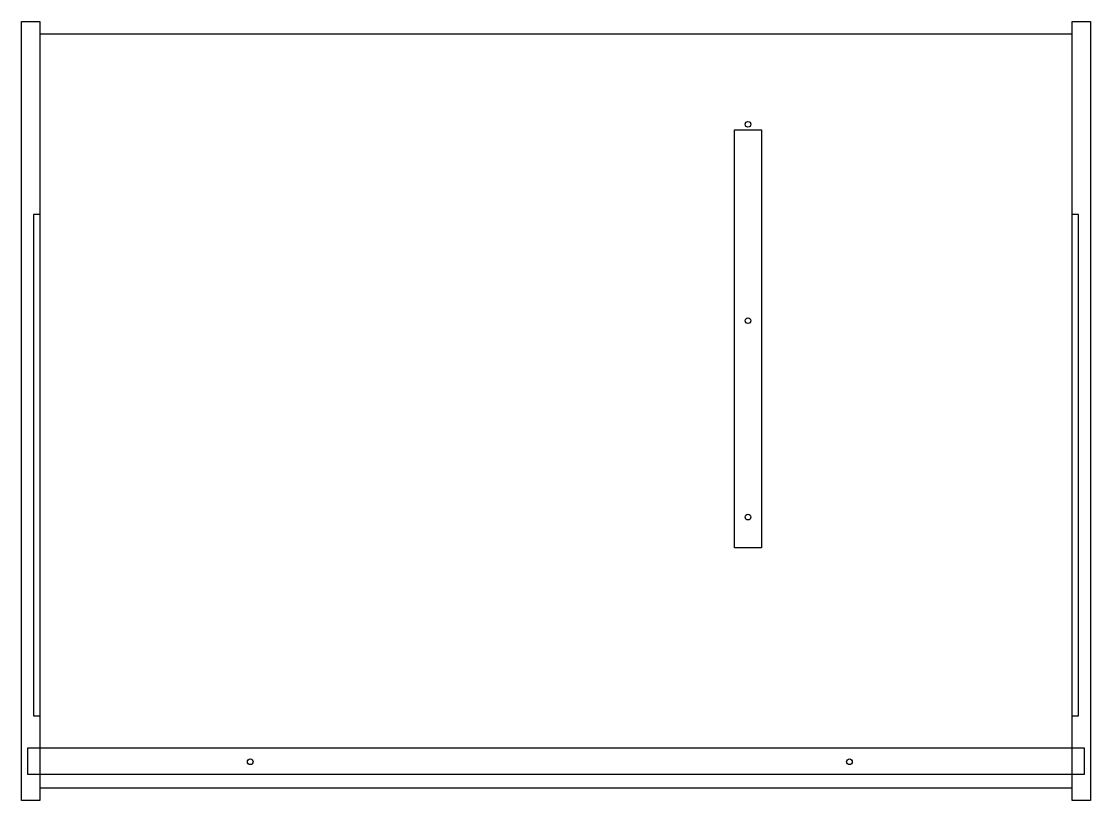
# Model space of a CAD drawing. Extents: x -0.3 to 29.3, y -0.3 to 21.2.
import ezdxf

# ---------------------------------------------------------------- set-up
doc = ezdxf.new("R2010")
doc.units = 0
for name, color, linetype in [('BLOCKDRILLPILOT', 6, 'CONTINUOUS'), ('DadoBack', 6, 'CONTINUOUS'), ('PartCut', 1, 'CONTINUOUS')]:
    doc.layers.add(name, color=color, linetype=linetype)

msp = doc.modelspace()

# ---------------------------------------------------------------- linework, layer by layer
at = {"layer": 'BLOCKDRILLPILOT'}
for centre in [(19.78875, 18.375), (19.78875, 12.9375), (19.78875, 7.5), (6, 0.725), (22.6, 0.725)]:
    msp.add_circle(centre, 0.07874, dxfattribs=at)
at = {"layer": 'DadoBack'}
for points in [[(-0.34, 21.225), (0.17, 21.225), (0.17, -0.35), (-0.34, -0.35)], [(-0.34, 21.225), (0.17, 21.225), (0.17, -0.35), (-0.34, -0.35)], [(28.77, 21.225), (29.28, 21.225), (29.28, -0.35), (28.77, -0.35)], [(28.77, 21.225), (29.28, 21.225), (29.28, -0.35), (28.77, -0.35)], [(19.41875, 18.225), (20.15875, 18.225), (20.15875, 6.65), (19.41875, 6.65)], [(19.41875, 18.225), (20.15875, 18.225), (20.15875, 6.65), (19.41875, 6.65)], [(29.105, 1.115), (29.105, 0.375), (-0.165, 0.375), (-0.165, 1.115)], [(29.105, 1.115), (29.105, 0.375), (-0.165, 0.375), (-0.165, 1.115)]]:
    msp.add_lwpolyline(points, close=True, dxfattribs=at)
at = {"layer": 'PartCut'}
msp.add_lwpolyline([(0.17, 2), (0.17, 0), (28.77, 0), (28.77, 2), (28.94, 2), (28.94, 15.875), (28.77, 15.875), (28.77, 20.875), (0.17, 20.875), (0.17, 15.875), (0, 15.875), (0, 2)], close=True, dxfattribs=at)

doc.saveas('drawing.dxf')
